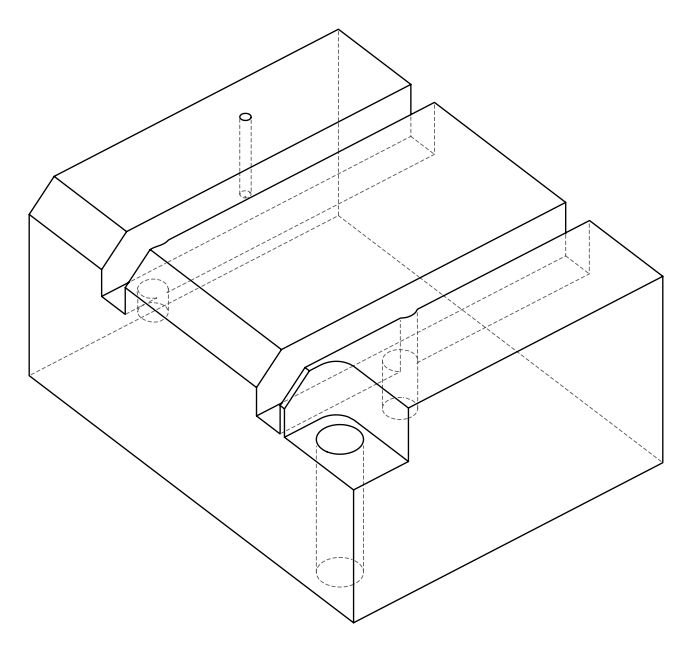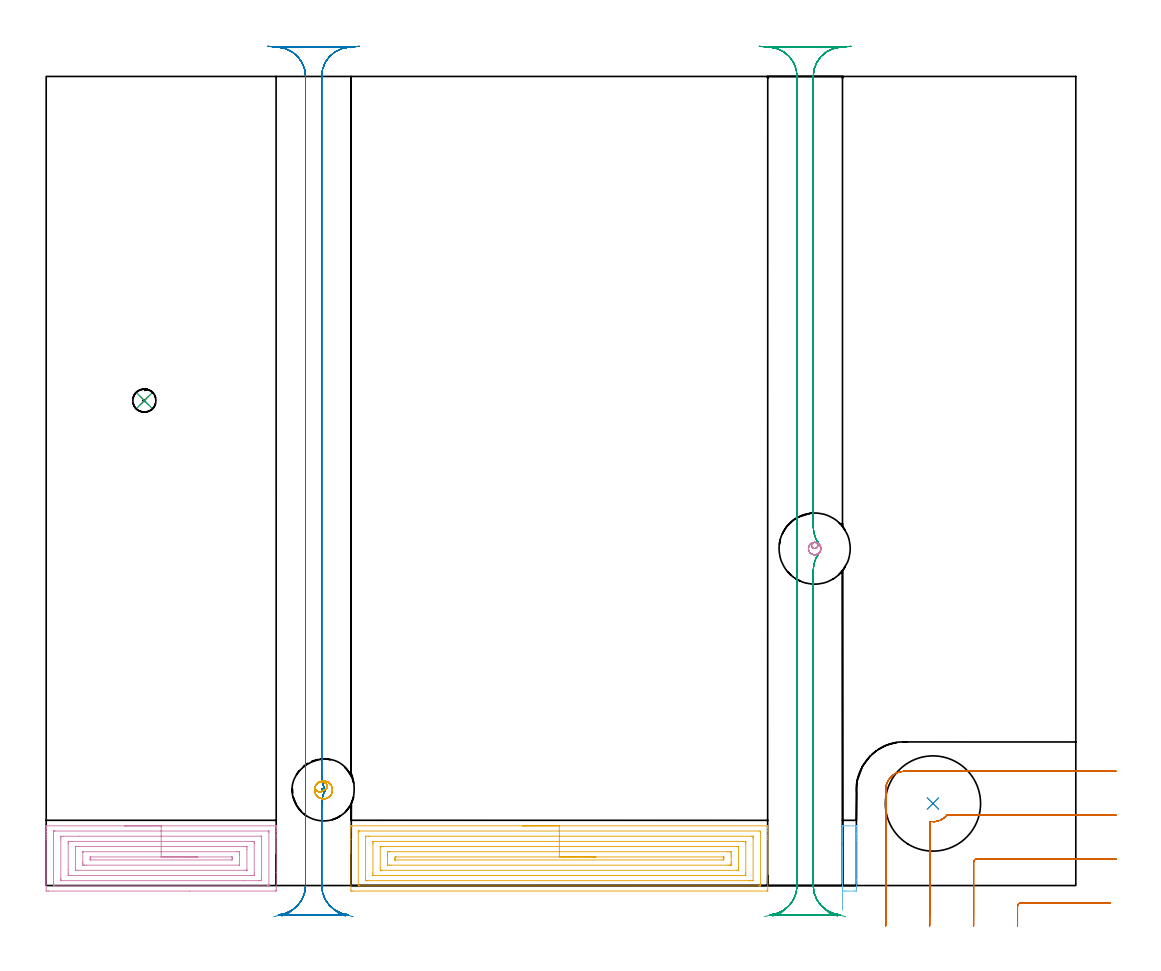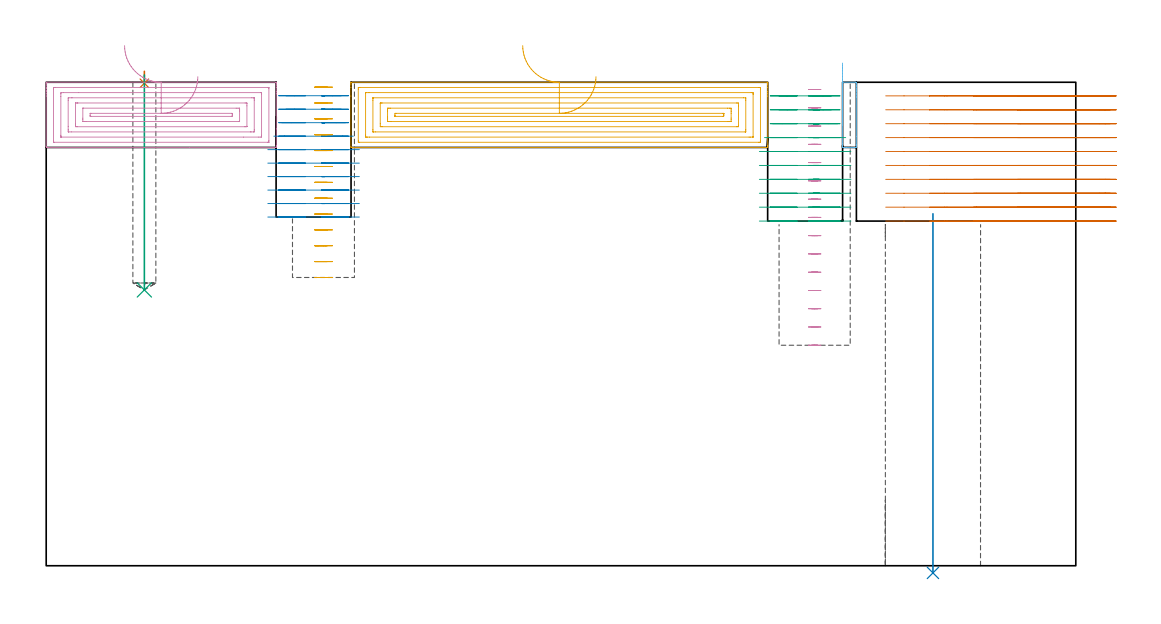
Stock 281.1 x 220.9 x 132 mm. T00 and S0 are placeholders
(PLAN: 11 operations, 5 tool changes, 41 min)
(1 SPOT_DRILL | STEP1POCKET | NXT0321_9005460120000 | 0.03 min | 0 mm3)
(2 INDEXABLE_INSERT_DRILL_THROUGH_HOLE_FROM_SOLID | STEP1HOLE | NXT0302_023 | 0.4 min | 70046 mm3)
(3 DRILL_BLIND_HOLE_INTO_CENTER | STEP1POCKET | UGT0301_185 | 0.24 min | 1721 mm3)
(4 AREA_MILL | FG_CHAMFER_SURFACE | UGT0205_001 | 3.75 min | 11157 mm3)
(5 AREA_MILL_1 | FG_CHAMFER_SURFACE_1 | UGT0205_001 | 6.61 min | 20451 mm3)
(6 AREA_MILL_2 | FG_CHAMFER_SURFACE_2 | UGT0205_001 | 0.36 min | 3023 mm3)
(7 MILL_CORNER_NOTCH_RECTANGULAR | CORNER_NOTCH_RECTANGULAR | NXT0201_012 | Follow Part, ap 4, ae 75% | 6.35 min | 66299 mm3)
(8 MILL_RECTANGULAR_SLOT | SLOT_RECTANGULAR | NXT0201_012 | Follow Part, ap 4, ae 75% | 10.44 min | 163625 mm3)
(9 MILL_RECTANGULAR_SLOT_1 | SLOT_RECTANGULAR_1 | NXT0201_012 | Follow Part, ap 4, ae 75% | 10.53 min | 168972 mm3)
(10 MILL_BLIND_HOLE_FROM_SOLID_MATERIAL | STEP1POCKET_1 | NXT0201_012 | Spiral | 0.98 min | 10136 mm3)
(11 MILL_BLIND_HOLE_FROM_SOLID_MATERIAL_1 | STEP1POCKET_2 | NXT0201_011 | Spiral | 1.3 min | 3663 mm3)
(TOOL NXT0321_9005460120000 | NC Spot Drill, 142deg, 12mm, Carbide, Uncoated | D12 PA142 FL30 Z2)
(TOOL NXT0302_023 | Index. Insert Drill 26mm [880-D2600L32-05] | D26 PA176 FL130 Z2)
(TOOL UGT0301_185 | Twist Drill 6.3 mm | D6.3 PA118 FL61 Z2)
(TOOL UGT0205_001 | Chamfer Mill 20 x 3 x 45 deg. | D20 FL50 Z2)
(TOOL NXT0201_012 | ENDMILL 16mm [2P460-1600-NA 1630] | D16 FL38 Z6)
(TOOL NXT0201_011 | ENDMILL 12mm [2P460-1200-NA 1630] | D12 FL38 Z6)
(OP 1 SPOT_DRILL)
G17 G21 G94 G90
T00 M6
G54
G17 G0 G90 X26.8 Y132.4 S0 M3
G43 Z142. H0
G94 G81 G98 Z131.729 F250. R135.
G80
M5
M2
(OP 2 INDEXABLE_INSERT_DRILL_THROUGH_HOLE_FROM_SOLID)
G17 G21 G94 G90
T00 M6
G54
G17 G0 G90 X242.1 Y22.4 S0 M3
G43 Z142. H1
G94 G81 G98 Z-1.954 F250. R96.1
G80
M5
M2
(OP 3 DRILL_BLIND_HOLE_INTO_CENTER)
G17 G21 G94 G90
T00 M6
G54
G17 G0 G90 X26.8 Y132.4 S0 M3
G43 Z142. H0
G94 G81 G98 Z75.3 F250. R134.
G80
M5
M2
(OP 4 AREA_MILL)
G17 G21 G94 G90
T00 M6
G54
G17 G0 G90 X21.4 Y16.3 S1061 M3
G43 Z142. H0
G94 G1 X21.438 Z141.128 F250.
X21.552 Z140.263
X21.741 Z139.412
X22.003 Z138.58
X22.337 Z137.774
X22.74 Z137.
X23.208 Z136.264
X23.74 Z135.572
X24.329 Z134.929
X24.972 Z134.339
X25.664 Z133.808
X26.4 Z133.34
X27.174 Z132.937
X27.98 Z132.603
X28.812 Z132.341
X29.663 Z132.152
X30.528 Z132.038
X31.4 Z132.
X62.639
X62.791 Y16.297 Z131.988
X62.793 Y16.281 Z131.972
X62.8 Y15.943 Z131.642
Y15.556 Z131.255
Y14.919 Z130.614
Y13.716 Z129.413
Y13.15 Z128.844
Y3.561 Z119.258
Y-1.004 Z114.693
X62.798 Y-1.289 Z114.408
X62.79 Y-1.492 Z114.206
X62.586 Y-1.499 Z114.199
X39.098 Y-1.5 Z114.2
X0.607
X0.211 Y-1.496 Z114.202
X0.01 Y-1.492 Z114.206
X0. Y-1.287 Z114.41
Y12.549 Z128.244
Y13.15 Z128.844
Y13.716 Z129.413
Y14.035 Z129.731
Y14.601 Z130.297
Y14.919 Z130.614
Y15.556 Z131.255
Y15.943 Z131.642
X0.007 Y16.281 Z131.972
X0.009 Y16.297 Z131.988
X0.161 Y16.3 Z132.
X31.4
Y14.886 Z130.586
X60.63 Y14.885 Z130.585
X60.723 Y14.884 Z130.584
X60.769 Y14.881 Z130.581
X60.786 Y14.879 Z130.579
X60.79 Y14.869 Z130.569
X60.795 Y14.764 Z130.464
X60.799 Y14.532 Z130.232
X60.8 Y0.377 Z116.077
X60.796 Y-0.012 Z115.688
X60.792 Y-0.063 Z115.637
X60.788 Y-0.08 Z115.62
X60.782 Y-0.081 Z115.619
X60.73 Y-0.084 Z115.616
X60.623 Y-0.085 Z115.615
X60.408 Y-0.086 Z115.614
X2.17 Y-0.085 Z115.615
X2.077 Y-0.084 Z115.616
X2.031 Y-0.081 Z115.619
X2.014 Y-0.079 Z115.621
X2.01 Y-0.069 Z115.631
X2.005 Y0.036 Z115.736
X2.001 Y0.268 Z115.968
X2. Y14.423 Z130.123
X2.004 Y14.812 Z130.512
X2.008 Y14.863 Z130.563
X2.012 Y14.88 Z130.58
X2.018 Y14.881 Z130.581
X2.07 Y14.884 Z130.584
X2.177 Y14.885 Z130.585
X2.392 Y14.886 Z130.586
X31.4
Y13.471 Z129.171
X58.623
X58.731 Y13.469 Z129.169
X58.769 Y13.467 Z129.167
X58.784 Y13.466 Z129.166
X58.79 Y13.442 Z129.142
X58.795 Y13.325 Z129.025
X58.799 Y13.15 Z128.85
X58.8 Y12.975 Z128.675
Y1.825 Z117.525
X58.797 Y1.65 Z117.35
X58.792 Y1.482 Z117.182
X58.776 Y1.335 Z117.035
X58.623 Y1.334 Z117.034
X58.054 Y1.329 Z117.029
X53.871 Y1.328 Z117.028
X4.177 Y1.329 Z117.029
X4.069 Y1.33 Z117.03
X4.031 Y1.333 Z117.033
X4.016 Y1.334 Z117.034
X4.01 Y1.358 Z117.058
X4.005 Y1.474 Z117.174
X4.001 Y1.65 Z117.35
X4. Y1.825 Z117.525
Y12.441 Z128.141
X4.004 Y13.15 Z128.85
X4.008 Y13.318 Z129.018
X4.024 Y13.464 Z129.164
X4.177 Y13.466 Z129.166
X4.746 Y13.47 Z129.17
X8.858 Y13.471 Z129.171
X31.4
Y12.057 Z127.757
X56.155
X56.696 Y12.055 Z127.755
X56.753 Y12.053 Z127.753
X56.786 Y12.051 Z127.751
X56.79 Y12.012 Z127.712
X56.796 Y11.814 Z127.514
X56.8 Y11.418 Z127.118
Y3.419 Z119.119
X56.794 Y2.996 Z118.696
X56.79 Y2.785 Z118.485
X56.777 Y2.749 Z118.449
X56.725 Y2.747 Z118.447
X56.626 Y2.744 Z118.444
X55.945 Y2.743 Z118.443
X55.735
X6.855
X6.174 Y2.744 Z118.444
X6.075 Y2.747 Z118.447
X6.023 Y2.749 Z118.449
X6.01 Y2.785 Z118.485
X6.006 Y2.996 Z118.696
X6.002 Y3.419 Z119.119
X6. Y4.266 Z119.966
Y11.381 Z127.081
X6.006 Y11.804 Z127.504
X6.01 Y12.015 Z127.715
X6.023 Y12.051 Z127.751
X6.075 Y12.053 Z127.753
X6.174 Y12.056 Z127.756
X6.855 Y12.057 Z127.757
X7.065
X31.4
Y10.643 Z126.343
X54.308
X54.605 Y10.639 Z126.339
X54.79 Y10.635 Z126.335
X54.795 Y10.587 Z126.287
X54.798 Y10.496 Z126.196
X54.8 Y9.862 Z125.562
Y4.304 Z120.004
X54.799 Y4.225 Z119.925
X54.795 Y4.185 Z119.885
X54.791 Y4.171 Z119.871
X54.752 Y4.164 Z119.864
X54.457 Y4.158 Z119.858
X54.308 Y4.157 Z119.857
X54.16
X8.492
X8.195 Y4.161 Z119.861
X8.009 Y4.164 Z119.864
X8.005 Y4.213 Z119.913
X8.002 Y4.304 Z120.004
X8. Y4.938 Z120.638
Y10.496 Z126.196
X8.001 Y10.575 Z126.275
X8.005 Y10.615 Z126.315
X8.009 Y10.629 Z126.329
X8.049 Y10.636 Z126.336
X8.343 Y10.642 Z126.342
X8.492 Y10.643 Z126.343
X8.64
X31.4
Y9.229 Z124.929
X51.869 Y9.228 Z124.928
X52.375 Y9.226 Z124.926
X52.768 Y9.222 Z124.922
X52.79 Y9.219 Z124.919
X52.796 Y9.195 Z124.895
X52.799 Y8.727 Z124.427
X52.8 Y8.306 Z124.006
X52.799 Y5.653 Z121.353
X52.794 Y5.592 Z121.292
X52.79 Y5.579 Z121.279
X52.784 Y5.577 Z121.277
X52.755 Y5.574 Z121.274
X52.628 Y5.572 Z121.272
X10.931 Y5.571 Z121.271
X10.425 Y5.574 Z121.274
X10.032 Y5.578 Z121.278
X10.01 Y5.581 Z121.281
X10.004 Y5.605 Z121.305
X10.001 Y6.073 Z121.773
X10. Y6.494 Z122.194
X10.001 Y9.147 Z124.847
X10.006 Y9.208 Z124.908
X10.01 Y9.221 Z124.921
X10.016 Y9.223 Z124.923
X10.045 Y9.226 Z124.926
X10.172 Y9.228 Z124.928
X31.4 Y9.229 Z124.929
Y7.815 Z123.515
X50.619 Y7.814 Z123.514
X50.78 Y7.808 Z123.508
X50.794 Y7.757 Z123.457
X50.797 Y7.738 Z123.438
X50.8 Y7.634 Z123.334
X50.798 Y7.296 Z122.996
X50.796 Y7.192 Z122.892
X50.789 Y6.992 Z122.692
X50.534 Y6.985 Z122.685
X12.181 Y6.986 Z122.686
X12.02 Y6.992 Z122.692
X12.006 Y7.043 Z122.743
X12.003 Y7.062 Z122.762
X12. Y7.166 Z122.866
X12.001 Y7.289 Z122.989
X12.01 Y7.746 Z123.446
X12.014 Y7.81 Z123.51
X12.019 Y7.811 Z123.511
X12.045 Y7.813 Z123.513
X12.098 Y7.814 Z123.514
X12.206 Y7.815 Z123.515
X31.4
X32.272 Z123.553
X33.136 Z123.667
X33.988 Z123.855
X34.82 Z124.118
X35.626 Z124.452
X36.4 Z124.854
X37.136 Z125.323
X37.828 Z125.854
X38.471 Z126.444
X39.06 Z127.087
X39.591 Z127.779
X40.06 Z128.515
X40.463 Z129.288
X40.797 Z130.094
X41.059 Z130.926
X41.248 Z131.778
X41.362 Z132.643
X41.4 Z133.515
G0 Z142.
M5
M2
(OP 5 AREA_MILL_1)
G17 G21 G94 G90
T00 M6
G54
G17 G0 G90 X130.1 Y16.3 S1061 M3
G43 Z142. H0
G94 G1 X130.138 Z141.128 F250.
X130.252 Z140.263
X130.441 Z139.411
X130.703 Z138.579
X131.037 Z137.773
X131.44 Z137.
X131.909 Z136.264
X132.44 Z135.572
X133.029 Z134.929
X133.672 Z134.339
X134.364 Z133.808
X135.1 Z133.339
X135.874 Z132.937
X136.68 Z132.603
X137.512 Z132.34
X138.364 Z132.151
X139.228 Z132.038
X140.1 Z132.
X196.828 Y16.299 Z131.999
X196.903 Y16.301 Z131.997
X196.992 Y16.295 Z131.986
X197. Y16.287 Z131.977
Y15.921 Z131.621
Y15.599 Z131.298
Y14.919 Z130.614
Y13.695 Z129.392
Y13.15 Z128.844
Y12.538 Z128.233
Y-1.004 Z114.693
X196.998 Y-1.278 Z114.419
X196.99 Y-1.492 Z114.206
X196.775 Y-1.499 Z114.199
X83.818 Y-1.5 Z114.2
X83.422 Y-1.496 Z114.202
X83.21 Y-1.492 Z114.206
X83.2 Y-1.277 Z114.421
Y12.538 Z128.233
Y14.919 Z130.614
Y15.599 Z131.298
Y15.919 Z131.619
X83.207 Y16.28 Z131.971
X83.209 Y16.297 Z131.988
X83.372 Y16.3 Z132.
X140.1
Y14.885 Z130.585
X194.631 Y14.884 Z130.584
X194.99 Y14.872 Z130.572
X194.995 Y14.761 Z130.461
X194.999 Y14.519 Z130.219
Y0.365 Z116.065
X194.992 Y-0.036 Z115.664
X194.988 Y-0.08 Z115.62
X194.97 Y-0.082 Z115.618
X194.917 Y-0.085 Z115.615
X194.81 Y-0.086 Z115.614
X194.595
X85.57 Y-0.085 Z115.615
X85.21 Y-0.073 Z115.627
X85.205 Y0.038 Z115.738
X85.201 Y0.281 Z115.981
Y14.435 Z130.135
X85.208 Y14.836 Z130.536
X85.212 Y14.88 Z130.58
X85.23 Y14.882 Z130.582
X85.283 Y14.885 Z130.585
X85.39 Y14.886 Z130.586
X85.605
X140.1 Y14.885 Z130.585
Y13.471 Z129.171
X192.485 Y13.47 Z129.17
X192.808 Y13.467 Z129.167
X192.916 Y13.464 Z129.164
X192.99 Y13.46 Z129.16
X192.994 Y13.34 Z129.04
X192.998 Y13.15 Z128.85
X193. Y12.961 Z128.661
X192.999 Y1.461 Z117.161
X192.995 Y1.397 Z117.097
X192.99 Y1.348 Z117.048
X192.984 Y1.335 Z117.035
X192.97 Y1.334 Z117.034
X192.808 Y1.331 Z117.031
X192.239 Y1.329 Z117.029
X191.915 Y1.328 Z117.028
X88.285 Y1.329 Z117.029
X87.715
X87.392 Y1.332 Z117.032
X87.284 Y1.335 Z117.035
X87.21 Y1.34 Z117.04
X87.206 Y1.46 Z117.16
X87.202 Y1.65 Z117.35
X87.2 Y1.839 Z117.539
X87.201 Y13.339 Z129.039
X87.205 Y13.403 Z129.103
X87.21 Y13.452 Z129.152
X87.217 Y13.465 Z129.165
X87.231 Y13.466 Z129.166
X87.392 Y13.469 Z129.169
X87.961 Y13.471 Z129.171
X88.285
X140.1
Y12.057 Z127.757
X190.339
X190.884 Y12.055 Z127.755
X190.94 Y12.053 Z127.753
X190.978 Y12.05 Z127.75
X190.99 Y12.046 Z127.746
X190.992 Y12.024 Z127.724
X190.997 Y11.817 Z127.517
X191. Y11.402 Z127.102
Y3.419 Z119.119
X190.996 Y2.988 Z118.688
X190.992 Y2.772 Z118.472
X190.99 Y2.751 Z118.451
X190.968 Y2.749 Z118.449
X190.909 Y2.745 Z118.445
X190.811 Y2.743 Z118.443
X89.861
X89.315 Y2.744 Z118.444
X89.26 Y2.746 Z118.446
X89.222 Y2.749 Z118.449
X89.21 Y2.754 Z118.454
X89.208 Y2.775 Z118.475
X89.203 Y2.983 Z118.683
X89.2 Y3.398 Z119.098
Y11.381 Z127.081
X89.204 Y11.812 Z127.512
X89.208 Y12.028 Z127.728
X89.21 Y12.049 Z127.749
X89.232 Y12.051 Z127.751
X89.291 Y12.055 Z127.755
X89.389 Y12.056 Z127.756
X140.1 Y12.057 Z127.757
Y10.643 Z126.343
X188.489 Y10.642 Z126.342
X188.784 Y10.639 Z126.339
X188.974 Y10.636 Z126.336
X188.99 Y10.588 Z126.288
X188.993 Y10.496 Z126.196
X189. Y9.845 Z125.545
X188.999 Y4.304 Z120.004
X188.998 Y4.222 Z119.922
X188.994 Y4.182 Z119.882
X188.991 Y4.168 Z119.868
X188.934 Y4.164 Z119.864
X188.638 Y4.159 Z119.859
X188.49 Y4.157 Z119.857
X91.71 Y4.158 Z119.858
X91.413 Y4.161 Z119.861
X91.224 Y4.164 Z119.864
X91.21 Y4.212 Z119.912
X91.207 Y4.304 Z120.004
X91.2 Y4.955 Z120.655
X91.201 Y10.496 Z126.196
X91.202 Y10.578 Z126.278
X91.206 Y10.618 Z126.318
X91.209 Y10.632 Z126.332
X91.266 Y10.636 Z126.336
X91.562 Y10.641 Z126.341
X91.71 Y10.643 Z126.343
X140.1
Y9.228 Z124.928
X186.049
X186.555 Y9.225 Z124.925
X186.949 Y9.221 Z124.921
X186.99 Y9.218 Z124.918
X186.996 Y9.175 Z124.875
X186.999 Y8.727 Z124.427
X187. Y8.286 Z123.986
Y7.842 Z123.542
Y6.517 Z122.217
X186.998 Y6.073 Z121.773
X186.994 Y5.638 Z121.338
X186.989 Y5.578 Z121.278
X186.935 Y5.576 Z121.276
X186.808 Y5.573 Z121.273
X186.555 Y5.572 Z121.272
X186.168 Y5.571 Z121.271
X94.152
X93.645 Y5.574 Z121.274
X93.252 Y5.578 Z121.278
X93.21 Y5.581 Z121.281
X93.204 Y5.625 Z121.325
X93.201 Y6.073 Z121.773
X93.2 Y6.514 Z122.214
Y6.958 Z122.658
Y8.283 Z123.983
X93.202 Y8.727 Z124.427
X93.206 Y9.162 Z124.862
X93.212 Y9.222 Z124.922
X93.266 Y9.224 Z124.924
X93.392 Y9.227 Z124.927
X93.645 Y9.228 Z124.928
X94.032 Y9.229 Z124.929
X140.1 Y9.228 Z124.928
Y7.814 Z123.514
X184.797
X184.97 Y7.809 Z123.509
X184.986 Y7.807 Z123.507
X184.991 Y7.799 Z123.499
X184.997 Y7.777 Z123.477
X184.999 Y7.755 Z123.455
X185. Y7.731 Z123.431
Y7.613 Z123.313
X184.994 Y7.285 Z122.985
X184.99 Y7.171 Z122.871
X184.968 Y6.992 Z122.692
X184.712 Y6.985 Z122.685
X95.404 Y6.986 Z122.686
X95.23 Y6.991 Z122.691
X95.214 Y6.992 Z122.692
X95.209 Y7. Z122.7
X95.203 Y7.023 Z122.723
X95.201 Y7.045 Z122.745
X95.2 Y7.069 Z122.769
X95.201 Y7.186 Z122.886
X95.205 Y7.33 Z123.03
X95.222 Y7.808 Z123.508
X95.427 Y7.814 Z123.514
X95.46 Y7.815 Z123.515
X140.1 Y7.814 Z123.514
X140.972 Z123.552
X141.836 Z123.666
X142.688 Z123.855
X143.52 Z124.117
X144.326 Z124.451
X145.1 Z124.854
X145.836 Z125.323
X146.528 Z125.854
X147.171 Z126.443
X147.76 Z127.086
X148.292 Z127.778
X148.76 Z128.514
X149.163 Z129.288
X149.497 Z130.094
X149.759 Z130.926
X149.948 Z131.778
X150.062 Z132.643
X150.1 Z133.514
G0 Z142.
M5
M2
(OP 6 AREA_MILL_2)
G17 G21 G94 G90
T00 M6
G54
G17 G0 G90 X217.4 Y-6.742 S1061 M3
G43 Z142. H0
Z123.097
G94 G1 Y-6.099 Z122.507 F250.
Y-5.407 Z121.976
Y-4.671 Z121.507
Y-3.897 Z121.105
Y-3.091 Z120.771
Y-2.259 Z120.508
Y-1.408 Z120.32
Y-0.543 Z120.206
Y0.329 Z120.168
Y1.201 Z120.206
Y2.065 Z120.32
Y2.917 Z120.508
Y3.749 Z120.771
Y4.555 Z121.105
Y5.329 Z121.507
Y6.065 Z121.976
Y6.757 Z122.507
Y7.4 Z123.097
Y12.265 Z127.959
Y12.91 Z128.607
Y13.15 Z128.847
Y13.795 Z129.492
Y14.035 Z129.731
Y14.515 Z130.214
Y15.324 Z131.023
Y15.804 Z131.503
Y16.031 Z131.73
X217.407 Y16.286 Z131.978
X217.409 Y16.297 Z131.989
X217.521 Y16.3 Z132.
X221.079
X221.191 Y16.297 Z131.989
X221.193 Y16.286 Z131.978
X221.2 Y16.031 Z131.729
Y15.324 Z131.023
Y14.515 Z130.214
Y14.035 Z129.731
Y13.795 Z129.492
Y13.15 Z128.847
Y12.91 Z128.607
Y12.265 Z127.959
Y1.53 Z117.226
Y-0.682 Z115.015
X221.197 Y-1.004 Z114.693
X221.192 Y-1.491 Z114.205
X221.127 Y-1.494 Z114.203
X220.634 Y-1.5 Z114.2
X218.464
X217.975
X217.473 Y-1.494 Z114.203
X217.408 Y-1.491 Z114.205
X217.404 Y-1.004 Z114.693
X217.4 Y-0.442 Z115.255
Y7.4 Z123.097
Y7.989 Z123.74
Y8.52 Z124.432
Y8.989 Z125.168
Y9.392 Z125.942
Y9.726 Z126.748
Y9.988 Z127.58
Y10.177 Z128.431
Y10.291 Z129.296
Y10.329 Z130.168
Y10.291 Z131.039
Y10.177 Z131.904
Y9.988 Z132.756
Y9.726 Z133.588
Y9.392 Z134.394
Y8.989 Z135.168
Y8.52 Z135.903
Y7.989 Z136.596
Y7.4 Z137.239
G0 Z142.
M5
M2
(OP 7 MILL_CORNER_NOTCH_RECTANGULAR)
G17 G21 G94 G90
T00 M6
G54
G17 G0 G90 X290.5 Y-4.8 S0 M3
G43 Z142.081 H1
Z128.283
G94 G1 X287.5 F250.
X265.996 F500.
G3 X265.2 Y-5.596 R0.8
G1 Y-7.746
X265.199 Y-8.
X265.178 Y-11. F250.
G0 Z142.081
X292.1 Y7.2
Z128.283
G1 X289.1
X253.996 F500.
G3 X253.2 Y6.404 R0.8
G1 Y-7.746
G2 X253.199 Y-8. R24.
G1 X253.167 Y-11. F250.
G0 Z142.081
X292.1 Y19.2
Z128.283
G1 X289.1
X245.934 F500.
G2 X245.241 Y18.514 R5.009
X241.2 Y17.49 R5.015
G1 Y-7.746
G2 X241.197 Y-8. R12.
G1 X241.134 Y-10.999 F250.
G0 Z142.081
X292.1 Y31.2
Z128.283
G1 X289.1
X234.2 F500.
G3 X229.2 Y26.2 R5.
G1 Y-7.746
Y-10.746 F250.
G0 Z142.081
X290.5 Y-4.8
Z124.484
G1 X287.5
X265.996 F500.
G3 X265.2 Y-5.596 R0.8
G1 Y-7.746
X265.199 Y-8.
X265.178 Y-11. F250.
G0 Z142.081
X292.1 Y7.2
Z124.484
G1 X289.1
X253.996 F500.
G3 X253.2 Y6.404 R0.8
G1 Y-7.746
G2 X253.199 Y-8. R24.
G1 X253.167 Y-11. F250.
G0 Z142.081
X292.1 Y19.2
Z124.484
G1 X289.1
X245.934 F500.
G2 X245.241 Y18.514 R5.009
X241.2 Y17.49 R5.015
G1 Y6.404
Y-7.746
G2 X241.197 Y-8. R12.
G1 X241.134 Y-10.999 F250.
G0 Z142.081
X292.1 Y31.2
Z124.484
G1 X289.1
X234.2 F500.
G3 X229.2 Y26.2 R5.
G1 Y-7.746
Y-10.746 F250.
G0 Z142.081
X290.5 Y-4.8
Z120.686
G1 X287.5
X265.996 F500.
G3 X265.2 Y-5.596 R0.8
G1 Y-8.
Y-11. F250.
G0 Z142.081
X292.1 Y7.2
Z120.686
G1 X289.1
X253.996 F500.
G3 X253.2 Y6.404 R0.8
G1 Y-8.
Y-11. F250.
G0 Z142.081
X292.1 Y19.2
Z120.686
G1 X289.1
X245.934 F500.
G2 X245.24 Y18.513 R5.009
X241.2 Y17.49 R5.015
G1 Y6.404
Y-8.
Y-11. F250.
G0 Z142.081
X292.1 Y31.2
Z120.686
G1 X289.1
X234.2 F500.
G3 X229.2 Y26.2 R5.
G1 Y-8.
Y-11. F250.
G0 Z142.081
X290.5 Y-4.8
Z116.888
G1 X287.5
X265.996 F500.
G3 X265.2 Y-5.596 R0.8
G1 Y-8.
Y-11. F250.
G0 Z142.081
X292.1 Y7.2
Z116.888
G1 X289.1
X253.996 F500.
G3 X253.2 Y6.404 R0.8
G1 Y-8.
Y-11. F250.
G0 Z142.081
X292.1 Y19.2
Z116.888
G1 X289.1
X245.934 F500.
G2 X245.24 Y18.513 R5.009
X241.2 Y17.49 R5.015
G1 Y6.404
Y-8.
Y-11. F250.
G0 Z142.081
X292.1 Y31.2
Z116.888
G1 X289.1
X234.2 F500.
G3 X229.2 Y26.2 R5.
G1 Y-8.
Y-11. F250.
G0 Z142.081
X290.5 Y-4.8
Z113.09
G1 X287.5
X265.996 F500.
G3 X265.2 Y-5.596 R0.8
G1 Y-8.
Y-11. F250.
G0 Z142.081
X292.1 Y7.2
Z113.09
G1 X289.1
X253.996 F500.
G3 X253.2 Y6.404 R0.8
G1 Y-8.
Y-11. F250.
G0 Z142.081
X292.1 Y19.2
Z113.09
G1 X289.1
X245.934 F500.
G2 X245.236 Y18.51 R5.009
G1 X245.143 Y18.436
G2 X241.2 Y17.49 R5.016
G1 Y6.404
Y-8.
Y-11. F250.
G0 Z142.081
X292.1 Y31.2
Z113.09
G1 X289.1
X234.2 F500.
G3 X229.2 Y26.2 R5.
G1 Y-8.
Y-11. F250.
G0 Z142.081
X290.5 Y-4.8
Z109.292
G1 X287.5
X265.996 F500.
G3 X265.2 Y-5.596 R0.8
G1 Y-8.
Y-11. F250.
G0 Z142.081
X292.1 Y7.2
Z109.292
G1 X289.1
X253.996 F500.
G3 X253.2 Y6.404 R0.8
G1 Y-8.
Y-11. F250.
G0 Z142.081
X292.1 Y19.2
Z109.292
G1 X289.1
X245.934 F500.
G2 X245.236 Y18.51 R5.009
G1 X245.156 Y18.447
G2 X241.2 Y17.49 R5.016
G1 Y6.404
Y-8.
Y-11. F250.
G0 Z142.081
X292.1 Y31.2
Z109.292
G1 X289.1
X234.2 F500.
G3 X229.2 Y26.2 R5.
G1 Y-8.
Y-11. F250.
G0 Z142.081
X290.5 Y-4.8
Z105.494
G1 X287.5
X265.996 F500.
G3 X265.2 Y-5.596 R0.8
G1 Y-8.
Y-11. F250.
G0 Z142.081
X292.1 Y7.2
Z105.494
G1 X289.1
X253.996 F500.
G3 X253.2 Y6.404 R0.8
G1 Y-8.
Y-11. F250.
G0 Z142.081
X292.1 Y19.2
Z105.494
G1 X289.1
X245.937 F500.
G2 X245.719 Y18.954 R5.013
X245.298 Y18.56 R5.
X241.2 Y17.492 R5.022
G1 Y6.404
Y-8.
Y-11. F250.
G0 Z142.081
X292.1 Y31.2
Z105.494
G1 X289.1
X234.2 F500.
G3 X229.2 Y26.2 R5.
G1 Y-8.
Y-11. F250.
G0 Z142.081
X290.5 Y-4.8
Z101.696
G1 X287.5
X265.996 F500.
G3 X265.2 Y-5.596 R0.8
G1 Y-8.
Y-11. F250.
G0 Z142.081
X292.1 Y7.2
Z101.696
G1 X289.1
X253.996 F500.
G3 X253.2 Y6.404 R0.8
G1 Y-8.
Y-11. F250.
G0 Z142.081
X292.1 Y19.2
Z101.696
G1 X289.1
X245.934 F500.
G2 X245.243 Y18.515 R5.009
G1 X245.205 Y18.485
G2 X241.2 Y17.492 R5.022
G1 Y6.404
Y-8.
Y-11. F250.
G0 Z142.081
X292.1 Y31.2
Z101.696
G1 X289.1
X234.2 F500.
G3 X229.2 Y26.2 R5.
G1 Y-8.
Y-11. F250.
G0 Z142.081
X290.5 Y-4.8
Z97.898
G1 X287.5
X265.996 F500.
G3 X265.2 Y-5.596 R0.8
G1 Y-8.
Y-11. F250.
G0 Z142.081
X292.1 Y7.2
Z97.898
G1 X289.1
X253.996 F500.
G3 X253.2 Y6.404 R0.8
G1 Y-8.
Y-11. F250.
G0 Z142.081
X292.1 Y19.2
Z97.898
G1 X289.1
X245.934 F500.
G2 X245.243 Y18.515 R5.009
X241.2 Y17.49 R5.015
G1 Y6.404
Y-8.
Y-11. F250.
G0 Z142.081
X292.1 Y31.2
Z97.898
G1 X289.1
X234.2 F500.
G3 X229.2 Y26.2 R5.
G1 Y-8.
Y-11. F250.
G0 Z142.081
X290.5 Y-4.8
Z94.1
G1 X287.5
X265.996 F500.
G3 X265.2 Y-5.596 R0.8
G1 Y-8.
Y-11. F250.
G0 Z142.081
X292.1 Y7.2
Z94.1
G1 X289.1
X253.996 F500.
G3 X253.2 Y6.404 R0.8
G1 Y-8.
Y-11. F250.
G0 Z142.081
X292.1 Y19.2
Z94.1
G1 X289.1
X245.934 F500.
G2 X245.239 Y18.512 R5.009
X241.2 Y17.49 R5.015
G1 Y6.404
Y-8.
Y-11. F250.
G0 Z142.081
X292.1 Y31.2
Z94.1
G1 X289.1
X234.2 F500.
G3 X229.2 Y26.2 R5.
G1 Y-8.
Y-11. F250.
G0 Z142.081
M5
M2
(OP 8 MILL_RECTANGULAR_SLOT)
G17 G21 G94 G90
T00 M6
G54
G17 G0 G90 X80.542 Y-8.12 S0 M3
G43 Z142.081 H1
Z128.32
G94 G1 X78.2 Y-6.245 F250.
G2 X75.2 Y0. R8. F500.
G1 Y22.207
G2 X76.057 Y25.81 R8.
G1 X76.049 Y25.816
G2 X76.049 Y26.384 R-0.45
G1 X76.057 Y26.39
G2 X75.2 Y29.993 R8.
G1 Y220.9
G2 X82.508 Y228.87 R8.
G1 Y228.9
X63.492
Y228.87
G2 X70.8 Y220.9 R8.
G1 Y0.
G2 X67.8 Y-6.245 R8.
G1 X65.458 Y-8.12 F250.
G0 X80.542 Z124.64
G1 X78.2 Y-6.245
G2 X75.2 Y0. R8. F500.
G1 Y22.207
G2 X76.057 Y25.81 R8.
G1 X76.049 Y25.816
G2 X76.049 Y26.384 R-0.45
G1 X76.057 Y26.39
G2 X75.2 Y29.993 R8.
G1 Y220.9
G2 X82.508 Y228.87 R8.
G1 Y228.9
X63.492
Y228.87
G2 X70.8 Y220.9 R8.
G1 Y0.
G2 X67.8 Y-6.245 R8.
G1 X65.458 Y-8.12 F250.
G0 X81.727 Y-8.416 Z120.96
G1 X79.141 Y-6.894
G2 X75.2 Y0. R8. F500.
G1 Y22.207
G2 X76.057 Y25.81 R8.
G1 X76.049 Y25.816
G2 X76.049 Y26.384 R-0.45
G1 X76.057 Y26.39
G2 X75.2 Y29.993 R8.
G1 Y220.9
G2 X82.508 Y228.87 R8.
G1 Y228.9
X63.492
Y228.87
G2 X70.8 Y220.9 R8.
G1 Y0.
G2 X66.86 Y-6.893 R8.
G1 X64.276 Y-8.416 F250.
G0 X83.858 Y-8.519 Z117.28
G1 X80.976 Y-7.685
G2 X75.2 Y0. R8. F500.
G1 Y22.207
G2 X76.057 Y25.81 R8.
G1 X76.049 Y25.816
G2 X76.049 Y26.384 R-0.45
G1 X76.057 Y26.39
G2 X75.2 Y29.993 R8.
G1 Y220.9
G2 X82.508 Y228.87 R8.
G1 Y228.9
X63.492
Y228.87
G2 X70.8 Y220.9 R8.
G1 Y0.
G2 X65.026 Y-7.684 R8.
G1 X62.144 Y-8.519 F250.
G0 Z142.081
X60.503 Y229.13
Z113.6
G1 X63.492 Y228.87
G2 X70.8 Y220.9 R8. F500.
G1 Y0.
G2 X63.492 Y-7.97 R8.
G1 Y-8.
X82.508
Y-7.97
G2 X75.2 Y0. R8.
G1 Y22.207
G2 X76.057 Y25.81 R8.
G1 X76.049 Y25.816
G2 X76.049 Y26.384 R-0.45
G1 X76.057 Y26.39
G2 X75.2 Y29.993 R8.
G1 Y220.9
G2 X82.508 Y228.87 R8.
G1 X85.497 Y229.13 F250.
G0 X60.503 Z109.92
G1 X63.492 Y228.87
G2 X70.8 Y220.9 R8. F500.
G1 Y0.
G2 X63.492 Y-7.97 R8.
G1 Y-8.
X82.508
Y-7.97
G2 X75.2 Y0. R8.
G1 Y22.207
G2 X76.057 Y25.81 R8.
G1 X76.049 Y25.816
G2 X76.049 Y26.384 R-0.45
G1 X76.057 Y26.39
G2 X75.2 Y29.993 R8.
G1 Y220.9
G2 X82.508 Y228.87 R8.
G1 X85.497 Y229.13 F250.
G0 X60.503 Z106.24
G1 X63.492 Y228.87
G2 X70.8 Y220.9 R8. F500.
G1 Y0.
G2 X63.492 Y-7.97 R8.
G1 Y-8.
X82.508
Y-7.97
G2 X75.2 Y0. R8.
G1 Y22.207
G2 X76.057 Y25.81 R8.
G1 X76.049 Y25.816
G2 X76.049 Y26.384 R-0.45
G1 X76.057 Y26.39
G2 X75.2 Y29.993 R8.
G1 Y220.9
G2 X82.508 Y228.87 R8.
G1 X85.497 Y229.13 F250.
G0 X60.503 Z102.56
G1 X63.492 Y228.87
G2 X70.8 Y220.9 R8. F500.
G1 Y0.
G2 X63.492 Y-7.97 R8.
G1 Y-8.
X82.508
Y-7.97
G2 X75.2 Y0. R8.
G1 Y22.207
G2 X76.057 Y25.81 R8.
G1 X76.049 Y25.816
G2 X76.049 Y26.384 R-0.45
G1 X76.057 Y26.39
G2 X75.2 Y29.993 R8.
G1 Y220.9
G2 X82.508 Y228.87 R8.
G1 X85.497 Y229.13 F250.
G0 X60.503 Z98.88
G1 X63.492 Y228.87
G2 X70.8 Y220.9 R8. F500.
G1 Y0.
G2 X63.492 Y-7.97 R8.
G1 Y-8.
X82.508
Y-7.97
G2 X75.2 Y0. R8.
G1 Y22.207
G2 X76.057 Y25.81 R8.
G1 X76.049 Y25.816
G2 X76.049 Y26.384 R-0.45
G1 X76.057 Y26.39
G2 X75.2 Y29.993 R8.
G1 Y220.9
G2 X82.508 Y228.87 R8.
G1 X85.497 Y229.13 F250.
G0 X60.503 Z95.2
G1 X63.492 Y228.87
G2 X70.8 Y220.9 R8. F500.
G1 Y0.
G2 X63.492 Y-7.97 R8.
G1 Y-8.
X82.508
Y-7.97
G2 X75.2 Y0. R8.
G1 Y22.207
G2 X76.057 Y25.81 R8.
G1 X76.049 Y25.816
G2 X76.049 Y26.384 R-0.45
G1 X76.057 Y26.39
G2 X75.2 Y29.993 R8.
G1 Y220.9
G2 X82.508 Y228.87 R8.
G1 X85.497 Y229.13 F250.
G0 Z142.081
M5
M2
(OP 9 MILL_RECTANGULAR_SLOT_1)
G17 G21 G94 G90
T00 M6
G54
G17 G0 G90 X214.347 Y-7.98 S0 M3
G43 Z142.081 H1
Z128.283
G94 G1 X212.1 Y-5.992 F250.
G2 X209.4 Y0. R8. F500.
G1 Y85.973
G2 X211.029 Y90.811 R8.
G1 X211.022 Y90.818
G2 X211.022 Y93.182 R-1.7
G1 X211.029 Y93.189
G2 X209.4 Y98.027 R8.
G1 Y220.9
G2 X216.708 Y228.87 R8.
G1 Y228.9
X197.692
Y228.87
G2 X205. Y220.9 R8.
G1 Y0.
G2 X202.3 Y-5.992 R8.
G1 X200.053 Y-7.98 F250.
G0 X214.35 Y-7.981 Z124.484
G1 X212.102 Y-5.994
G2 X209.4 Y0. R8. F500.
G1 Y85.973
G2 X211.029 Y90.811 R8.
G1 X211.022 Y90.818
G2 X211.022 Y93.182 R-1.7
G1 X211.029 Y93.189
G2 X209.4 Y98.027 R8.
G1 Y220.9
G2 X216.708 Y228.87 R8.
G1 Y228.9
X197.692
Y228.87
G2 X205. Y220.9 R8.
G1 Y0.
G2 X202.298 Y-5.994 R8.
G1 X200.05 Y-7.981 F250.
G0 X216.091 Y-8.443 Z120.686
G1 X213.477 Y-6.972
G2 X209.4 Y0. R8. F500.
G1 Y85.973
G2 X211.029 Y90.811 R8.
G1 X211.022 Y90.818
G2 X211.022 Y93.182 R-1.7
G1 X211.029 Y93.189
G2 X209.4 Y98.027 R8.
G1 Y220.9
G2 X216.708 Y228.87 R8.
G1 Y228.9
X197.692
Y228.87
G2 X205. Y220.9 R8.
G1 Y0.
G2 X200.922 Y-6.972 R8.
G1 X198.308 Y-8.443 F250.
G0 X218.277 Y-8.499 Z116.888
G1 X215.375 Y-7.74
G2 X209.4 Y0. R8. F500.
G1 Y85.973
G2 X211.029 Y90.811 R8.
G1 X211.022 Y90.818
G2 X211.022 Y93.182 R-1.7
G1 X211.029 Y93.189
G2 X209.4 Y98.027 R8.
G1 Y220.9
G2 X216.708 Y228.87 R8.
G1 Y228.9
X197.692
Y228.87
G2 X205. Y220.9 R8.
G1 Y0.
G2 X199.021 Y-7.74 R8.
G1 X196.118 Y-8.498 F250.
G0 Z142.081
X194.703 Y229.13
Z113.09
G1 X197.692 Y228.87
G2 X205. Y220.9 R8. F500.
G1 Y0.
G2 X197.692 Y-7.97 R8.
G1 Y-8.
X216.708
Y-7.97
G2 X209.4 Y0. R8.
G1 Y85.973
G2 X211.029 Y90.811 R8.
G1 X211.022 Y90.818
G2 X211.022 Y93.182 R-1.7
G1 X211.029 Y93.189
G2 X209.4 Y98.027 R8.
G1 Y220.9
G2 X216.708 Y228.87 R8.
G1 X219.697 Y229.13 F250.
G0 X194.703 Z109.292
G1 X197.692 Y228.87
G2 X205. Y220.9 R8. F500.
G1 Y0.
G2 X197.692 Y-7.97 R8.
G1 Y-8.
X216.708
Y-7.97
G2 X209.4 Y0. R8.
G1 Y85.973
G2 X211.029 Y90.811 R8.
G1 X211.022 Y90.818
G2 X211.022 Y93.182 R-1.7
G1 X211.029 Y93.189
G2 X209.4 Y98.027 R8.
G1 Y220.9
G2 X216.708 Y228.87 R8.
G1 X219.697 Y229.13 F250.
G0 X194.703 Z105.494
G1 X197.692 Y228.87
G2 X205. Y220.9 R8. F500.
G1 Y0.
G2 X197.692 Y-7.97 R8.
G1 Y-8.
X216.708
Y-7.97
G2 X209.4 Y0. R8.
G1 Y85.973
G2 X211.029 Y90.811 R8.
G1 X211.022 Y90.818
G2 X211.022 Y93.182 R-1.7
G1 X211.029 Y93.189
G2 X209.4 Y98.027 R8.
G1 Y220.9
G2 X216.708 Y228.87 R8.
G1 X219.697 Y229.13 F250.
G0 X194.703 Z101.696
G1 X197.692 Y228.87
G2 X205. Y220.9 R8. F500.
G1 Y0.
G2 X197.692 Y-7.97 R8.
G1 Y-8.
X216.708
Y-7.97
G2 X209.4 Y0. R8.
G1 Y85.973
G2 X211.029 Y90.811 R8.
G1 X211.022 Y90.818
G2 X211.022 Y93.182 R-1.7
G1 X211.029 Y93.189
G2 X209.4 Y98.027 R8.
G1 Y220.9
G2 X216.708 Y228.87 R8.
G1 X219.697 Y229.13 F250.
G0 X194.703 Z97.898
G1 X197.692 Y228.87
G2 X205. Y220.9 R8. F500.
G1 Y0.
G2 X197.692 Y-7.97 R8.
G1 Y-8.
X216.708
Y-7.97
G2 X209.4 Y0. R8.
G1 Y85.973
G2 X211.029 Y90.811 R8.
G1 X211.022 Y90.818
G2 X211.022 Y93.182 R-1.7
G1 X211.029 Y93.189
G2 X209.4 Y98.027 R8.
G1 Y220.9
G2 X216.708 Y228.87 R8.
G1 X219.697 Y229.13 F250.
G0 X194.703 Z94.1
G1 X197.692 Y228.87
G2 X205. Y220.9 R8. F500.
G1 Y0.
G2 X197.692 Y-7.97 R8.
G1 Y-8.
X216.708
Y-7.97
G2 X209.4 Y0. R8.
G1 Y85.973
G2 X211.029 Y90.811 R8.
G1 X211.022 Y90.818
G2 X211.022 Y93.182 R-1.7
G1 X211.029 Y93.189
G2 X209.4 Y98.027 R8.
G1 Y220.9
G2 X216.708 Y228.87 R8.
G1 X219.697 Y229.13 F250.
G0 Z142.081
M5
M2
(OP 10 MILL_BLIND_HOLE_FROM_SOLID_MATERIAL)
G17 G21 G94 G90
T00 M6
G54
G17 G0 G90 X209.8 Y92. S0 M3
G43 Z142. H1
Z130.013
G94 G3 X210.65 Y92.85 R0.85 F250.
X209.8 Y93.7 R0.85
X208.1 Y92. R1.7
X209.8 Y93.7 R-1.7
X208.95 Y92.85 R0.85
X209.8 Y92. R0.85
G0 Z125.027
G3 X210.65 Y92.85 R0.85
X209.8 Y93.7 R0.85
X208.1 Y92. R1.7
X209.8 Y93.7 R-1.7
X208.95 Y92.85 R0.85
X209.8 Y92. R0.85
G0 Z120.04
G3 X210.65 Y92.85 R0.85
X209.8 Y93.7 R0.85
X208.1 Y92. R1.7
X209.8 Y93.7 R-1.7
X208.95 Y92.85 R0.85
X209.8 Y92. R0.85
G0 Z115.053
G3 X210.65 Y92.85 R0.85
X209.8 Y93.7 R0.85
X208.1 Y92. R1.7
X209.8 Y93.7 R-1.7
X208.95 Y92.85 R0.85
X209.8 Y92. R0.85
G0 Z110.067
G3 X210.65 Y92.85 R0.85
X209.8 Y93.7 R0.85
X208.1 Y92. R1.7
X209.8 Y93.7 R-1.7
X208.95 Y92.85 R0.85
X209.8 Y92. R0.85
G0 Z105.08
G3 X210.65 Y92.85 R0.85
X209.8 Y93.7 R0.85
X208.1 Y92. R1.7
X209.8 Y93.7 R-1.7
X208.95 Y92.85 R0.85
X209.8 Y92. R0.85
G0 Z100.093
G3 X210.65 Y92.85 R0.85
X209.8 Y93.7 R0.85
X208.1 Y92. R1.7
X209.8 Y93.7 R-1.7
X208.95 Y92.85 R0.85
X209.8 Y92. R0.85
G0 Z95.107
G3 X210.65 Y92.85 R0.85
X209.8 Y93.7 R0.85
X208.1 Y92. R1.7
X209.8 Y93.7 R-1.7
X208.95 Y92.85 R0.85
X209.8 Y92. R0.85
G0 Z90.12
G3 X210.65 Y92.85 R0.85
X209.8 Y93.7 R0.85
X208.1 Y92. R1.7
X209.8 Y93.7 R-1.7
X208.95 Y92.85 R0.85
X209.8 Y92. R0.85
G0 Z85.133
G3 X210.65 Y92.85 R0.85
X209.8 Y93.7 R0.85
X208.1 Y92. R1.7
X209.8 Y93.7 R-1.7
X208.95 Y92.85 R0.85
X209.8 Y92. R0.85
G0 Z80.147
G3 X210.65 Y92.85 R0.85
X209.8 Y93.7 R0.85
X208.1 Y92. R1.7
X209.8 Y93.7 R-1.7
X208.95 Y92.85 R0.85
X209.8 Y92. R0.85
G0 Z75.16
G3 X210.65 Y92.85 R0.85
X209.8 Y93.7 R0.85
X208.1 Y92. R1.7
X209.8 Y93.7 R-1.7
X208.95 Y92.85 R0.85
X209.8 Y92. R0.85
G0 Z70.173
G3 X210.65 Y92.85 R0.85
X209.8 Y93.7 R0.85
X208.1 Y92. R1.7
X209.8 Y93.7 R-1.7
X208.95 Y92.85 R0.85
X209.8 Y92. R0.85
G0 Z65.187
G3 X210.65 Y92.85 R0.85
X209.8 Y93.7 R0.85
X208.1 Y92. R1.7
X209.8 Y93.7 R-1.7
X208.95 Y92.85 R0.85
X209.8 Y92. R0.85
G0 Z60.2
G3 X210.65 Y92.85 R0.85
X209.8 Y93.7 R0.85
X208.1 Y92. R1.7
X209.8 Y93.7 R-1.7
X208.95 Y92.85 R0.85
X209.8 Y92. R0.85
G0 Z142.
M5
M2
(OP 11 MILL_BLIND_HOLE_FROM_SOLID_MATERIAL_1)
G17 G21 G94 G90
T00 M6
G54
G17 G0 G90 X75.7 Y26.1 S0 M3
G43 Z142. H1
Z130.669
G94 G3 X76.26 Y27.99 R1.028 F250.
X73.645 Y27.434 R1.89
X74.366 Y24.045 R2.45
X73.645 Y27.434 R-2.45
X74.005 Y25.74 R1.225
X75.7 Y26.1 R1.225
G0 Z126.338
G3 X76.26 Y27.99 R1.028
X73.645 Y27.434 R1.89
X74.366 Y24.045 R2.45
X73.645 Y27.434 R-2.45
X74.005 Y25.74 R1.225
X75.7 Y26.1 R1.225
G0 Z122.008
G3 X76.26 Y27.99 R1.028
X73.645 Y27.434 R1.89
X74.366 Y24.045 R2.45
X73.645 Y27.434 R-2.45
X74.005 Y25.74 R1.225
X75.7 Y26.1 R1.225
G0 Z117.677
G3 X76.26 Y27.99 R1.028
X73.645 Y27.434 R1.89
X74.366 Y24.045 R2.45
X73.645 Y27.434 R-2.45
X74.005 Y25.74 R1.225
X75.7 Y26.1 R1.225
G0 Z113.346
G3 X76.26 Y27.99 R1.028
X73.645 Y27.434 R1.89
X74.366 Y24.045 R2.45
X73.645 Y27.434 R-2.45
X74.005 Y25.74 R1.225
X75.7 Y26.1 R1.225
G0 Z109.015
G3 X76.26 Y27.99 R1.028
X73.645 Y27.434 R1.89
X74.366 Y24.045 R2.45
X73.645 Y27.434 R-2.45
X74.005 Y25.74 R1.225
X75.7 Y26.1 R1.225
G0 Z104.685
G3 X76.26 Y27.99 R1.028
X73.645 Y27.434 R1.89
X74.366 Y24.045 R2.45
X73.645 Y27.434 R-2.45
X74.005 Y25.74 R1.225
X75.7 Y26.1 R1.225
G0 Z100.354
G3 X76.26 Y27.99 R1.028
X73.645 Y27.434 R1.89
X74.366 Y24.045 R2.45
X73.645 Y27.434 R-2.45
X74.005 Y25.74 R1.225
X75.7 Y26.1 R1.225
G0 Z96.023
G3 X76.26 Y27.99 R1.028
X73.645 Y27.434 R1.89
X74.366 Y24.045 R2.45
X73.645 Y27.434 R-2.45
X74.005 Y25.74 R1.225
X75.7 Y26.1 R1.225
G0 Z91.692
G3 X76.26 Y27.99 R1.028
X73.645 Y27.434 R1.89
X74.366 Y24.045 R2.45
X73.645 Y27.434 R-2.45
X74.005 Y25.74 R1.225
X75.7 Y26.1 R1.225
G0 Z87.362
G3 X76.26 Y27.99 R1.028
X73.645 Y27.434 R1.89
X74.366 Y24.045 R2.45
X73.645 Y27.434 R-2.45
X74.005 Y25.74 R1.225
X75.7 Y26.1 R1.225
G0 Z83.031
G3 X76.26 Y27.99 R1.028
X73.645 Y27.434 R1.89
X74.366 Y24.045 R2.45
X73.645 Y27.434 R-2.45
X74.005 Y25.74 R1.225
X75.7 Y26.1 R1.225
G0 Z78.7
G3 X76.26 Y27.99 R1.028
X73.645 Y27.434 R1.89
X74.366 Y24.045 R2.45
X73.645 Y27.434 R-2.45
X74.005 Y25.74 R1.225
X75.7 Y26.1 R1.225
G0 Z142.
M5
M2
